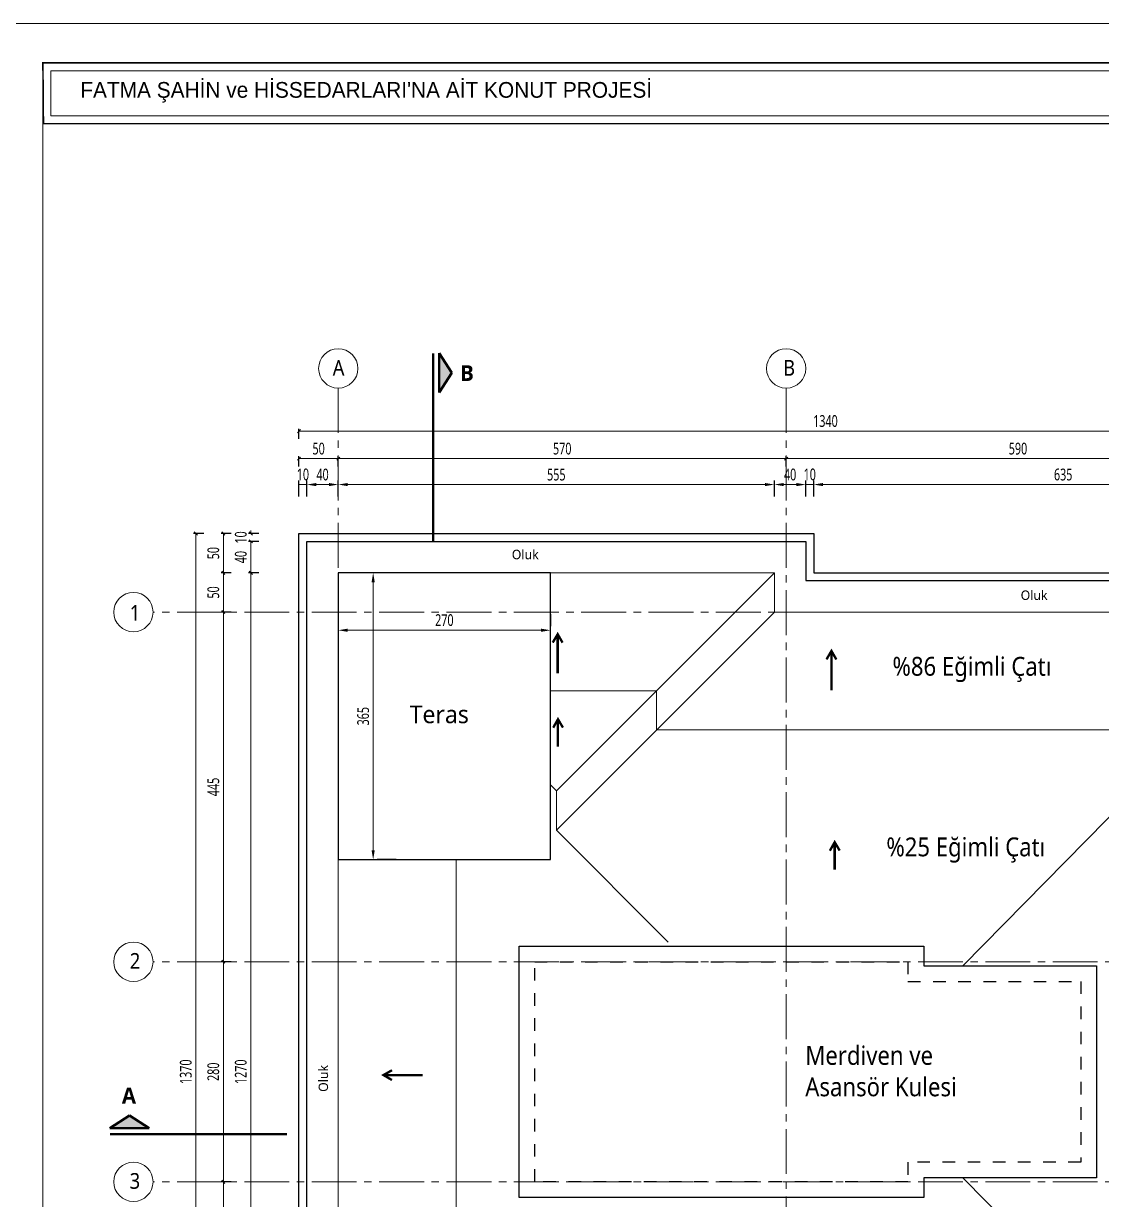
# Model space of a CAD drawing. Header units: metres. Extents: x 14968 to 56958, y -40276 to -31129.
# Drawn here: x 38914 to 40286, y -35972 to -34476 of the extents above; entities that cross this region are included whole.
import ezdxf

# ---------------------------------------------------------------- set-up
doc = ezdxf.new("R2010")
doc.units = ezdxf.units.M
doc.linetypes.add('CENTER2', pattern=[28.575, 19.05, -3.175, 3.175, -3.175])
doc.linetypes.add('JIS_02_1.2', pattern=[64.008, 32.004, -32.004])
doc.layers.get('Defpoints').update_dxf_attribs({"lineweight": 9})
for name, color, linetype, lineweight, true_color in [('A AKS', 7, 'CENTER2', 9, 0x848484), ('A AKS DAİRE', 7, 'Continuous', 9, 0x848484), ('A AKS YAZI', 7, 'CENTER2', 9, 0x848484)]:
    doc.layers.add(name, color=color, linetype=linetype, lineweight=lineweight, true_color=true_color)
for name, color, linetype, lineweight in [('A ANTET', 7, 'Continuous', 13), ('A DUVAR', 7, 'Continuous', 25), ('A KESİT ÇİZGİSİ', 1, 'CENTER2', 50), ('A YAZI', 7, 'Continuous', 13), ('A YAZI VAZ', 7, 'Continuous', 13), ('A ÇATI', 11, 'Continuous', 9), ('A ÖLÇÜ DIŞ', 31, 'Continuous', 13)]:
    doc.layers.add(name, color=color, linetype=linetype, lineweight=lineweight)
doc.styles.add('HİB ARIAL 95', font='arial.ttf', dxfattribs={"width": 0.95})
doc.styles.add('HİB NORMAL', font='segoeui.ttf')
doc.styles.add('HİB Segoe Semibold', font='')
doc.styles.add('HİB Segoe Semilight .7', font='segoeuisl.ttf', dxfattribs={"width": 0.7})
doc.styles.add('HİB Segoe Semilight .95', font='segoeuisl.ttf', dxfattribs={"width": 0.9})
doc.styles.get('HİB Segoe Semibold').set_extended_font_data('Segoe UI Semibold')
doc.dimstyles.new('HİB DIŞ', dxfattribs={"dimtxt": 15, "dimasz": 12, "dimexe": 5, "dimexo": 30, "dimgap": 5, "dimtad": 1, "dimdec": 0, "dimzin": 0, "dimdsep": 46, "dimtxsty": 'HİB Segoe Semilight .7', "dimcen": 0.09, "dimclrd": 256, "dimclre": 256, "dimclrt": 256, "dimadec": 0, "dimazin": 0, "dimtfac": 1, "dimtdec": 4, "dimtix": 1, "dimtmove": 0, "dimatfit": 3, "dimfxl": 15, "dimfxlon": 1, "dimtvp": 1, "dimtolj": 1, "dimtzin": 0, "dimlwd": -1, "dimlwe": -3, "dimarcsym": 0})
doc.dimstyles.new('HİB İÇ', dxfattribs={"dimtxt": 15, "dimasz": 18, "dimexe": 3, "dimexo": 10, "dimgap": 5, "dimtad": 1, "dimdec": 0, "dimzin": 0, "dimdsep": 46, "dimtxsty": 'HİB Segoe Semilight .7', "dimblk": 'NONE', "dimblk1": 'NONE', "dimblk2": 'NONE', "dimtsz": 2, "dimcen": 0.09, "dimclrd": 256, "dimclre": 256, "dimclrt": 256, "dimadec": 0, "dimazin": 0, "dimtfac": 1, "dimtdec": 4, "dimtix": 1, "dimtofl": 0, "dimtmove": 0, "dimatfit": 3, "dimfxl": 10, "dimfxlon": 1, "dimtvp": 1, "dimtolj": 1, "dimtzin": 0, "dimlwd": -1, "dimlwe": -3, "dimarcsym": 0})

# ---------------------------------------------------------------- blocks, each defined once
blk = doc.blocks.new('*D314')
at = {"layer": 'A ÖLÇÜ DIŞ', "lineweight": -3, "ltscale": 0.5, "transparency": 16777216}
for p, q in [((39909.8, -35077.6), (39909.8, -35057.6)), ((39919.8, -35077.6), (39919.8, -35057.6))]:
    blk.add_line(p, q, dxfattribs=at)
at = {"layer": 'A ÖLÇÜ DIŞ', "ltscale": 0.5, "transparency": 16777216}
blk.add_line((39909.8, -35062.6), (39919.8, -35062.6), dxfattribs=at)
at = {"layer": 'Defpoints', "color": 0, "transparency": 16777216}
for p in [(39919.8, -35062.6), (39909.8, -35176.7), (39919.8, -35174.9)]:
    blk.add_point(p, dxfattribs=at)
at = {"layer": 'A ÖLÇÜ DIŞ', "ltscale": 0.5, "transparency": 16777216, "insert": (39914.8, -35049.8), "char_height": 15, "attachment_point": 5, "style": 'HİB Segoe Semilight .7'}
blk.add_mtext('\\A1;10', dxfattribs=at)
blk = doc.blocks.new('*D313')
at = {"layer": 'A ÖLÇÜ DIŞ', "lineweight": -3, "ltscale": 0.5, "transparency": 16777216}
for p, q in [((39869.8, -35077.6), (39869.8, -35057.6)), ((39909.8, -35077.6), (39909.8, -35057.6))]:
    blk.add_line(p, q, dxfattribs=at)
at = {"layer": 'A ÖLÇÜ DIŞ', "ltscale": 0.5, "transparency": 16777216}
blk.add_line((39881.8, -35062.6), (39897.8, -35062.6), dxfattribs=at)
at = {"layer": 'A ÖLÇÜ DIŞ', "transparency": 16777216}
for points in [[(39881.8, -35060.6), (39881.8, -35064.6), (39869.8, -35062.6)], [(39897.8, -35064.6), (39897.8, -35060.6), (39909.8, -35062.6)]]:
    blk.add_solid(points, dxfattribs=at)
at = {"layer": 'Defpoints', "color": 0, "transparency": 16777216}
for p in [(39909.8, -35062.6), (39869.8, -35174.9), (39909.8, -35176.7)]:
    blk.add_point(p, dxfattribs=at)
at = {"layer": 'A ÖLÇÜ DIŞ', "ltscale": 0.5, "transparency": 16777216, "insert": (39889.8, -35049.9), "char_height": 15, "attachment_point": 5, "style": 'HİB Segoe Semilight .7'}
blk.add_mtext('\\A1;40', dxfattribs=at)
blk = doc.blocks.new('*D312')
at = {"layer": 'A ÖLÇÜ DIŞ', "lineweight": -3, "ltscale": 0.5, "transparency": 16777216}
for p, q in [((39314.8, -35077.6), (39314.8, -35057.6)), ((39869.8, -35077.6), (39869.8, -35057.6))]:
    blk.add_line(p, q, dxfattribs=at)
at = {"layer": 'A ÖLÇÜ DIŞ', "ltscale": 0.5, "transparency": 16777216}
blk.add_line((39326.8, -35062.6), (39857.8, -35062.6), dxfattribs=at)
at = {"layer": 'A ÖLÇÜ DIŞ', "transparency": 16777216}
for points in [[(39326.8, -35060.6), (39326.8, -35064.6), (39314.8, -35062.6)], [(39857.8, -35064.6), (39857.8, -35060.6), (39869.8, -35062.6)]]:
    blk.add_solid(points, dxfattribs=at)
at = {"layer": 'Defpoints', "color": 0, "transparency": 16777216}
for p in [(39869.8, -35062.6), (39314.8, -35174.9), (39869.8, -35174.9)]:
    blk.add_point(p, dxfattribs=at)
at = {"layer": 'A ÖLÇÜ DIŞ', "ltscale": 0.5, "transparency": 16777216, "insert": (39592.3, -35050), "char_height": 15, "attachment_point": 5, "style": 'HİB Segoe Semilight .7'}
blk.add_mtext('\\A1;555', dxfattribs=at)
blk = doc.blocks.new('*D321')
at = {"layer": 'A ÖLÇÜ DIŞ', "ltscale": 0.5}
for p, q in [((39886.8, -35027.6), (39882.8, -35031.6)), ((39884.8, -35029.6), (40474.8, -35029.6)), ((40472.8, -35031.6), (40476.8, -35027.6))]:
    blk.add_line(p, q, dxfattribs=at)
at = {"layer": 'A ÖLÇÜ DIŞ', "lineweight": -3, "ltscale": 0.5}
for p, q in [((39884.8, -35039.6), (39884.8, -35026.6)), ((40474.8, -35039.6), (40474.8, -35026.6))]:
    blk.add_line(p, q, dxfattribs=at)
at = {"layer": 'Defpoints', "color": 0}
for p in [(40474.8, -35029.6), (39884.8, -35109.2), (40474.8, -35174.9)]:
    blk.add_point(p, dxfattribs=at)
at = {"layer": 'A ÖLÇÜ DIŞ', "ltscale": 0.5, "insert": (40179.8, -35016.9), "char_height": 15, "attachment_point": 5, "style": 'HİB Segoe Semilight .7'}
blk.add_mtext('\\A1;590', dxfattribs=at)
blk = doc.blocks.new('_None')
blk = doc.blocks.new('*D315')
at = {"layer": 'A ÖLÇÜ DIŞ', "lineweight": -3, "ltscale": 0.5}
for p, q in [((39919.8, -35077.6), (39919.8, -35057.6)), ((40554.8, -35077.6), (40554.8, -35057.6))]:
    blk.add_line(p, q, dxfattribs=at)
at = {"layer": 'A ÖLÇÜ DIŞ', "ltscale": 0.5}
blk.add_line((39931.8, -35062.6), (40542.8, -35062.6), dxfattribs=at)
at = {"layer": 'A ÖLÇÜ DIŞ'}
for points in [[(39931.8, -35060.6), (39931.8, -35064.6), (39919.8, -35062.6)], [(40542.8, -35064.6), (40542.8, -35060.6), (40554.8, -35062.6)]]:
    blk.add_solid(points, dxfattribs=at)
at = {"layer": 'Defpoints', "color": 0}
for p in [(40554.8, -35062.6), (39919.8, -35174.9), (40554.8, -35224.9)]:
    blk.add_point(p, dxfattribs=at)
at = {"layer": 'A ÖLÇÜ DIŞ', "ltscale": 0.5, "insert": (40237.3, -35049.9), "char_height": 15, "attachment_point": 5, "style": 'HİB Segoe Semilight .7'}
blk.add_mtext('\\A1;635', dxfattribs=at)
blk = doc.blocks.new('*D308')
at = {"layer": 'A ÖLÇÜ DIŞ', "ltscale": 0.5}
for p, q in [((40703.1, -35126.9), (40699.1, -35122.9)), ((40701.1, -35174.9), (40701.1, -35124.9)), ((40699.1, -35172.9), (40703.1, -35176.9))]:
    blk.add_line(p, q, dxfattribs=at)
at = {"layer": 'A ÖLÇÜ DIŞ', "lineweight": -3, "ltscale": 0.5}
for p, q in [((40691.1, -35124.9), (40704.1, -35124.9)), ((40691.1, -35174.9), (40704.1, -35174.9))]:
    blk.add_line(p, q, dxfattribs=at)
at = {"layer": 'Defpoints', "color": 0}
for p in [(39919.8, -35124.9), (40701.1, -35124.9), (39919.8, -35174.9)]:
    blk.add_point(p, dxfattribs=at)
at = {"layer": 'A ÖLÇÜ DIŞ', "ltscale": 0.5, "insert": (40688.3, -35149.9), "char_height": 15, "attachment_point": 5, "rotation": 90, "style": 'HİB Segoe Semilight .7'}
blk.add_mtext('\\A1;50', dxfattribs=at)
blk = doc.blocks.new('*D301')
at = {"layer": 'A ÖLÇÜ DIŞ', "ltscale": 0.5}
for p, q in [((40664.1, -35122.9), (40668.1, -35126.9)), ((40666.1, -35124.9), (40666.1, -35120.9)), ((40668.1, -35136.9), (40664.1, -35132.9)), ((40666.1, -35134.9), (40666.1, -35138.9))]:
    blk.add_line(p, q, dxfattribs=at)
at = {"layer": 'A ÖLÇÜ DIŞ', "lineweight": -3, "ltscale": 0.5}
for p, q in [((40656.1, -35124.9), (40669.1, -35124.9)), ((40656.1, -35134.9), (40669.1, -35134.9))]:
    blk.add_line(p, q, dxfattribs=at)
at = {"layer": 'Defpoints', "color": 0}
for p in [(39909.8, -35134.9), (39919.8, -35124.9), (40666.1, -35124.9)]:
    blk.add_point(p, dxfattribs=at)
at = {"layer": 'A ÖLÇÜ DIŞ', "ltscale": 0.5, "insert": (40653.3, -35129.9), "char_height": 15, "attachment_point": 5, "rotation": 90, "style": 'HİB Segoe Semilight .7'}
blk.add_mtext('\\A1;10', dxfattribs=at)
blk = doc.blocks.new('*D300')
at = {"layer": 'A ÖLÇÜ DIŞ', "lineweight": -3, "ltscale": 0.5}
for p, q in [((40656.1, -35134.9), (40669.1, -35134.9)), ((40656.1, -35174.9), (40669.1, -35174.9))]:
    blk.add_line(p, q, dxfattribs=at)
at = {"layer": 'A ÖLÇÜ DIŞ', "ltscale": 0.5}
for p, q in [((40668.1, -35136.9), (40664.1, -35132.9)), ((40666.1, -35174.9), (40666.1, -35134.9)), ((40664.1, -35172.9), (40668.1, -35176.9))]:
    blk.add_line(p, q, dxfattribs=at)
at = {"layer": 'Defpoints', "color": 0}
for p in [(39909.8, -35134.9), (40666.1, -35134.9), (40604.8, -35174.9)]:
    blk.add_point(p, dxfattribs=at)
at = {"layer": 'A ÖLÇÜ DIŞ', "ltscale": 0.5, "insert": (40653.3, -35154.9), "char_height": 15, "attachment_point": 5, "rotation": 90, "style": 'HİB Segoe Semilight .7'}
blk.add_mtext('\\A1;40', dxfattribs=at)
blk = doc.blocks.new('*D334')
at = {"layer": 'A ÖLÇÜ DIŞ', "lineweight": -3, "ltscale": 0.5, "transparency": 16777216}
for p, q in [((39178.6, -35174.9), (39165.6, -35174.9)), ((39178.6, -35224.9), (39165.6, -35224.9))]:
    blk.add_line(p, q, dxfattribs=at)
at = {"layer": 'A ÖLÇÜ DIŞ', "ltscale": 0.5, "transparency": 16777216}
for p, q in [((39170.6, -35176.9), (39166.6, -35172.9)), ((39168.6, -35224.9), (39168.6, -35174.9)), ((39166.6, -35222.9), (39170.6, -35226.9))]:
    blk.add_line(p, q, dxfattribs=at)
at = {"layer": 'Defpoints', "color": 0, "transparency": 16777216}
for p in [(39168.6, -35174.9), (39264.8, -35174.9), (39264.8, -35224.9)]:
    blk.add_point(p, dxfattribs=at)
at = {"layer": 'A ÖLÇÜ DIŞ', "ltscale": 0.5, "transparency": 16777216, "insert": (39155.8, -35199.9), "char_height": 15, "attachment_point": 5, "rotation": 90, "style": 'HİB Segoe Semilight .7'}
blk.add_mtext('\\A1;50', dxfattribs=at)
blk = doc.blocks.new('*D310')
at = {"layer": 'A ÖLÇÜ DIŞ', "lineweight": -3, "ltscale": 0.5, "transparency": 16777216}
for p, q in [((39264.8, -35077.6), (39264.8, -35057.6)), ((39274.8, -35077.6), (39274.8, -35057.6))]:
    blk.add_line(p, q, dxfattribs=at)
at = {"layer": 'A ÖLÇÜ DIŞ', "ltscale": 0.5, "transparency": 16777216}
blk.add_line((39264.8, -35062.6), (39274.8, -35062.6), dxfattribs=at)
at = {"layer": 'Defpoints', "color": 0, "transparency": 16777216}
for p in [(39274.8, -35062.6), (39264.8, -35124.9), (39274.8, -35134.9)]:
    blk.add_point(p, dxfattribs=at)
at = {"layer": 'A ÖLÇÜ DIŞ', "ltscale": 0.5, "transparency": 16777216, "insert": (39269.8, -35049.8), "char_height": 15, "attachment_point": 5, "style": 'HİB Segoe Semilight .7'}
blk.add_mtext('\\A1;10', dxfattribs=at)
blk = doc.blocks.new('*D332')
at = {"layer": 'A ÖLÇÜ DIŞ', "lineweight": -3, "ltscale": 0.5}
for p, q in [((39178.6, -35669.9), (39165.6, -35669.9)), ((39178.6, -35949.9), (39165.6, -35949.9))]:
    blk.add_line(p, q, dxfattribs=at)
at = {"layer": 'A ÖLÇÜ DIŞ', "ltscale": 0.5}
for p, q in [((39170.6, -35671.9), (39166.6, -35667.9)), ((39168.6, -35949.9), (39168.6, -35669.9)), ((39166.6, -35947.9), (39170.6, -35951.9))]:
    blk.add_line(p, q, dxfattribs=at)
at = {"layer": 'Defpoints', "color": 0}
for p in [(39168.6, -35669.9), (39264.8, -35669.9), (39264.8, -35949.9)]:
    blk.add_point(p, dxfattribs=at)
at = {"layer": 'A ÖLÇÜ DIŞ', "ltscale": 0.5, "insert": (39155.8, -35809.9), "char_height": 15, "attachment_point": 5, "rotation": 90, "style": 'HİB Segoe Semilight .7'}
blk.add_mtext('\\A1;280', dxfattribs=at)
blk = doc.blocks.new('*D333')
at = {"layer": 'A ÖLÇÜ DIŞ', "lineweight": -3, "ltscale": 0.5}
for p, q in [((39178.6, -35224.9), (39165.6, -35224.9)), ((39178.6, -35669.9), (39165.6, -35669.9))]:
    blk.add_line(p, q, dxfattribs=at)
at = {"layer": 'A ÖLÇÜ DIŞ', "ltscale": 0.5}
for p, q in [((39170.6, -35226.9), (39166.6, -35222.9)), ((39168.6, -35669.9), (39168.6, -35224.9)), ((39166.6, -35667.9), (39170.6, -35671.9))]:
    blk.add_line(p, q, dxfattribs=at)
at = {"layer": 'Defpoints', "color": 0}
for p in [(39168.6, -35224.9), (39264.8, -35224.9), (39264.8, -35669.9)]:
    blk.add_point(p, dxfattribs=at)
at = {"layer": 'A ÖLÇÜ DIŞ', "ltscale": 0.5, "insert": (39155.9, -35447.4), "char_height": 15, "attachment_point": 5, "rotation": 90, "style": 'HİB Segoe Semilight .7'}
blk.add_mtext('\\A1;445', dxfattribs=at)
blk = doc.blocks.new('*D331')
at = {"layer": 'A ÖLÇÜ DIŞ', "lineweight": -3, "ltscale": 0.5}
for p, q in [((39178.6, -35949.9), (39165.6, -35949.9)), ((39178.6, -36394.9), (39165.6, -36394.9))]:
    blk.add_line(p, q, dxfattribs=at)
at = {"layer": 'A ÖLÇÜ DIŞ', "ltscale": 0.5}
for p, q in [((39170.6, -35951.9), (39166.6, -35947.9)), ((39168.6, -36394.9), (39168.6, -35949.9)), ((39166.6, -36392.9), (39170.6, -36396.9))]:
    blk.add_line(p, q, dxfattribs=at)
at = {"layer": 'Defpoints', "color": 0}
for p in [(39168.6, -35949.9), (39264.8, -35949.9), (39264.8, -36394.9)]:
    blk.add_point(p, dxfattribs=at)
at = {"layer": 'A ÖLÇÜ DIŞ', "ltscale": 0.5, "insert": (39155.9, -36172.4), "char_height": 15, "attachment_point": 5, "rotation": 90, "style": 'HİB Segoe Semilight .7'}
blk.add_mtext('\\A1;445', dxfattribs=at)
blk = doc.blocks.new('*D336')
at = {"layer": 'A ÖLÇÜ DIŞ', "ltscale": 0.5, "transparency": 16777216}
for p, q in [((39135.6, -35126.9), (39131.6, -35122.9)), ((39133.6, -35124.9), (39133.6, -36494.9)), ((39131.6, -36492.9), (39135.6, -36496.9))]:
    blk.add_line(p, q, dxfattribs=at)
at = {"layer": 'A ÖLÇÜ DIŞ', "lineweight": -3, "ltscale": 0.5, "transparency": 16777216}
for p, q in [((39143.6, -35124.9), (39130.6, -35124.9)), ((39143.6, -36494.9), (39130.6, -36494.9))]:
    blk.add_line(p, q, dxfattribs=at)
at = {"layer": 'Defpoints', "color": 0, "transparency": 16777216}
for p in [(39954.8, -35124.9), (39133.6, -36494.9), (39919.8, -36494.9)]:
    blk.add_point(p, dxfattribs=at)
at = {"layer": 'A ÖLÇÜ DIŞ', "ltscale": 0.5, "transparency": 16777216, "insert": (39120.8, -35809.9), "char_height": 15, "attachment_point": 5, "rotation": 90, "style": 'HİB Segoe Semilight .7'}
blk.add_mtext('\\A1;1370', dxfattribs=at)
blk = doc.blocks.new('*D335')
at = {"layer": 'A ÖLÇÜ DIŞ', "ltscale": 0.5, "transparency": 16777216}
for p, q in [((39170.6, -35126.9), (39166.6, -35122.9)), ((39168.6, -35174.9), (39168.6, -35124.9)), ((39166.6, -35172.9), (39170.6, -35176.9))]:
    blk.add_line(p, q, dxfattribs=at)
at = {"layer": 'A ÖLÇÜ DIŞ', "lineweight": -3, "ltscale": 0.5, "transparency": 16777216}
for p, q in [((39178.6, -35124.9), (39165.6, -35124.9)), ((39178.6, -35174.9), (39165.6, -35174.9))]:
    blk.add_line(p, q, dxfattribs=at)
at = {"layer": 'Defpoints', "color": 0, "transparency": 16777216}
for p in [(39168.6, -35124.9), (39954.8, -35124.9), (39954.8, -35174.9)]:
    blk.add_point(p, dxfattribs=at)
at = {"layer": 'A ÖLÇÜ DIŞ', "ltscale": 0.5, "transparency": 16777216, "insert": (39155.8, -35149.9), "char_height": 15, "attachment_point": 5, "rotation": 90, "style": 'HİB Segoe Semilight .7'}
blk.add_mtext('\\A1;50', dxfattribs=at)
blk = doc.blocks.new('*D328')
at = {"layer": 'A ÖLÇÜ DIŞ', "ltscale": 0.5, "transparency": 16777216}
for p, q in [((39201.6, -35122.9), (39205.6, -35126.9)), ((39203.6, -35124.9), (39203.6, -35120.9)), ((39205.6, -35136.9), (39201.6, -35132.9)), ((39203.6, -35134.9), (39203.6, -35138.9))]:
    blk.add_line(p, q, dxfattribs=at)
at = {"layer": 'A ÖLÇÜ DIŞ', "lineweight": -3, "ltscale": 0.5, "transparency": 16777216}
for p, q in [((39213.6, -35124.9), (39200.6, -35124.9)), ((39213.6, -35134.9), (39200.6, -35134.9))]:
    blk.add_line(p, q, dxfattribs=at)
at = {"layer": 'Defpoints', "color": 0, "transparency": 16777216}
for p in [(39203.6, -35124.9), (39954.8, -35124.9), (39964.8, -35134.9)]:
    blk.add_point(p, dxfattribs=at)
at = {"layer": 'A ÖLÇÜ DIŞ', "ltscale": 0.5, "transparency": 16777216, "insert": (39190.8, -35129.9), "char_height": 15, "attachment_point": 5, "rotation": 90, "style": 'HİB Segoe Semilight .7'}
blk.add_mtext('\\A1;10', dxfattribs=at)
blk = doc.blocks.new('*D327')
at = {"layer": 'A ÖLÇÜ DIŞ', "lineweight": -3, "ltscale": 0.5, "transparency": 16777216}
for p, q in [((39213.6, -35134.9), (39200.6, -35134.9)), ((39213.6, -35174.9), (39200.6, -35174.9))]:
    blk.add_line(p, q, dxfattribs=at)
at = {"layer": 'A ÖLÇÜ DIŞ', "ltscale": 0.5, "transparency": 16777216}
for p, q in [((39205.6, -35136.9), (39201.6, -35132.9)), ((39203.6, -35174.9), (39203.6, -35134.9)), ((39201.6, -35172.9), (39205.6, -35176.9))]:
    blk.add_line(p, q, dxfattribs=at)
at = {"layer": 'Defpoints', "color": 0, "transparency": 16777216}
for p in [(39203.6, -35134.9), (39964.8, -35134.9), (39264.8, -35174.9)]:
    blk.add_point(p, dxfattribs=at)
at = {"layer": 'A ÖLÇÜ DIŞ', "ltscale": 0.5, "transparency": 16777216, "insert": (39190.8, -35154.9), "char_height": 15, "attachment_point": 5, "rotation": 90, "style": 'HİB Segoe Semilight .7'}
blk.add_mtext('\\A1;40', dxfattribs=at)
blk = doc.blocks.new('*D326')
at = {"layer": 'A ÖLÇÜ DIŞ', "lineweight": -3, "ltscale": 0.5, "transparency": 16777216}
for p, q in [((39213.6, -35174.9), (39200.6, -35174.9)), ((39213.6, -36444.9), (39200.6, -36444.9))]:
    blk.add_line(p, q, dxfattribs=at)
at = {"layer": 'A ÖLÇÜ DIŞ', "ltscale": 0.5, "transparency": 16777216}
for p, q in [((39205.6, -35176.9), (39201.6, -35172.9)), ((39203.6, -36444.9), (39203.6, -35174.9)), ((39201.6, -36442.9), (39205.6, -36446.9))]:
    blk.add_line(p, q, dxfattribs=at)
at = {"layer": 'Defpoints', "color": 0, "transparency": 16777216}
for p in [(39203.6, -35174.9), (39314.8, -35174.9), (39314.8, -36444.9)]:
    blk.add_point(p, dxfattribs=at)
at = {"layer": 'A ÖLÇÜ DIŞ', "ltscale": 0.5, "transparency": 16777216, "insert": (39190.8, -35809.9), "char_height": 15, "attachment_point": 5, "rotation": 90, "style": 'HİB Segoe Semilight .7'}
blk.add_mtext('\\A1;1270', dxfattribs=at)
blk = doc.blocks.new('*D323')
at = {"layer": 'A ÖLÇÜ DIŞ', "ltscale": 0.5}
for p, q in [((39266.8, -34992.6), (39262.8, -34996.6)), ((39264.8, -34994.6), (40604.8, -34994.6)), ((40602.8, -34996.6), (40606.8, -34992.6))]:
    blk.add_line(p, q, dxfattribs=at)
at = {"layer": 'A ÖLÇÜ DIŞ', "lineweight": -3, "ltscale": 0.5}
for p, q in [((39264.8, -35004.6), (39264.8, -34991.6)), ((40604.8, -35004.6), (40604.8, -34991.6))]:
    blk.add_line(p, q, dxfattribs=at)
at = {"layer": 'Defpoints', "color": 0}
for p in [(40604.8, -34994.6), (39264.8, -35124.9), (40604.8, -35174.9)]:
    blk.add_point(p, dxfattribs=at)
at = {"layer": 'A ÖLÇÜ DIŞ', "ltscale": 0.5, "insert": (39934.8, -34981.8), "char_height": 15, "attachment_point": 5, "style": 'HİB Segoe Semilight .7'}
blk.add_mtext('\\A1;1340', dxfattribs=at)
blk = doc.blocks.new('*D319')
at = {"layer": 'A ÖLÇÜ DIŞ', "ltscale": 0.5}
for p, q in [((39316.8, -35027.6), (39312.8, -35031.6)), ((39314.8, -35029.6), (39884.8, -35029.6)), ((39882.8, -35031.6), (39886.8, -35027.6))]:
    blk.add_line(p, q, dxfattribs=at)
at = {"layer": 'A ÖLÇÜ DIŞ', "lineweight": -3, "ltscale": 0.5}
for p, q in [((39314.8, -35039.6), (39314.8, -35026.6)), ((39884.8, -35039.6), (39884.8, -35026.6))]:
    blk.add_line(p, q, dxfattribs=at)
at = {"layer": 'Defpoints', "color": 0}
for p in [(39884.8, -35029.6), (39314.8, -35124.9), (39884.8, -35124.9)]:
    blk.add_point(p, dxfattribs=at)
at = {"layer": 'A ÖLÇÜ DIŞ', "ltscale": 0.5, "insert": (39599.8, -35016.9), "char_height": 15, "attachment_point": 5, "style": 'HİB Segoe Semilight .7'}
blk.add_mtext('\\A1;570', dxfattribs=at)
blk = doc.blocks.new('*D318')
at = {"layer": 'A ÖLÇÜ DIŞ', "ltscale": 0.5, "transparency": 16777216}
for p, q in [((39266.8, -35027.6), (39262.8, -35031.6)), ((39264.8, -35029.6), (39314.8, -35029.6)), ((39312.8, -35031.6), (39316.8, -35027.6))]:
    blk.add_line(p, q, dxfattribs=at)
at = {"layer": 'A ÖLÇÜ DIŞ', "lineweight": -3, "ltscale": 0.5, "transparency": 16777216}
for p, q in [((39264.8, -35039.6), (39264.8, -35026.6)), ((39314.8, -35039.6), (39314.8, -35026.6))]:
    blk.add_line(p, q, dxfattribs=at)
at = {"layer": 'Defpoints', "color": 0, "transparency": 16777216}
for p in [(39314.8, -35029.6), (39264.8, -35124.9), (39314.8, -35124.9)]:
    blk.add_point(p, dxfattribs=at)
at = {"layer": 'A ÖLÇÜ DIŞ', "ltscale": 0.5, "transparency": 16777216, "insert": (39289.8, -35016.9), "char_height": 15, "attachment_point": 5, "style": 'HİB Segoe Semilight .7'}
blk.add_mtext('\\A1;50', dxfattribs=at)
blk = doc.blocks.new('*D311')
at = {"layer": 'A ÖLÇÜ DIŞ', "lineweight": -3, "ltscale": 0.5, "transparency": 16777216}
for p, q in [((39274.8, -35077.6), (39274.8, -35057.6)), ((39314.8, -35077.6), (39314.8, -35057.6))]:
    blk.add_line(p, q, dxfattribs=at)
at = {"layer": 'A ÖLÇÜ DIŞ', "ltscale": 0.5, "transparency": 16777216}
blk.add_line((39286.8, -35062.6), (39302.8, -35062.6), dxfattribs=at)
at = {"layer": 'A ÖLÇÜ DIŞ', "transparency": 16777216}
for points in [[(39286.8, -35060.6), (39286.8, -35064.6), (39274.8, -35062.6)], [(39302.8, -35064.6), (39302.8, -35060.6), (39314.8, -35062.6)]]:
    blk.add_solid(points, dxfattribs=at)
at = {"layer": 'Defpoints', "color": 0, "transparency": 16777216}
for p in [(39314.8, -35062.6), (39274.8, -35134.9), (39314.8, -35174.9)]:
    blk.add_point(p, dxfattribs=at)
at = {"layer": 'A ÖLÇÜ DIŞ', "ltscale": 0.5, "transparency": 16777216, "insert": (39294.8, -35049.9), "char_height": 15, "attachment_point": 5, "style": 'HİB Segoe Semilight .7'}
blk.add_mtext('\\A1;40', dxfattribs=at)
blk = doc.blocks.new('*D309')
at = {"layer": 'A ÖLÇÜ DIŞ', "ltscale": 0.5}
for p, q in [((40738.1, -35126.9), (40734.1, -35122.9)), ((40736.1, -35124.9), (40736.1, -36494.9)), ((40734.1, -36492.9), (40738.1, -36496.9))]:
    blk.add_line(p, q, dxfattribs=at)
at = {"layer": 'A ÖLÇÜ DIŞ', "lineweight": -3, "ltscale": 0.5}
for p, q in [((40726.1, -35124.9), (40739.1, -35124.9)), ((40726.1, -36494.9), (40739.1, -36494.9))]:
    blk.add_line(p, q, dxfattribs=at)
at = {"layer": 'Defpoints', "color": 0}
for p in [(39919.8, -35124.9), (39919.8, -36494.9), (40736.1, -36494.9)]:
    blk.add_point(p, dxfattribs=at)
at = {"layer": 'A ÖLÇÜ DIŞ', "ltscale": 0.5, "insert": (40723.3, -35809.9), "char_height": 15, "attachment_point": 5, "rotation": 90, "style": 'HİB Segoe Semilight .7'}
blk.add_mtext('\\A1;1370', dxfattribs=at)
blk = doc.blocks.new('KESİTLER')
at = {"layer": 'A KESİT ÇİZGİSİ', "ltscale": 100, "transparency": 33554687}
h = blk.add_hatch(color=256, dxfattribs=at)
h.dxf.hatch_style = 1
h.paths.add_polyline_path([(446.6, 968.7), (430.4, 943.7), (430.4, 993.7)])
h = blk.add_hatch(color=256, dxfattribs=at)
h.dxf.hatch_style = 1
h.paths.add_polyline_path([(36.6, 23.8), (61.6, 7.6), (11.6, 7.6)])
at = {"layer": 'A KESİT ÇİZGİSİ', "ltscale": 3}
for points in [[(422.8, 753.9, 3, 3, 0), (422.8, 993.7, 3, 3, 0)], [(236.8, 0, 3, 3, 0), (11.6, 0, 3, 3, 0)]]:
    blk.add_lwpolyline(points, format="xyseb", dxfattribs=at)
at = {"layer": 'A KESİT ÇİZGİSİ', "ltscale": 100, "transparency": 33554687}
for points in [[(446.6, 968.7), (430.4, 943.7), (430.4, 993.7)], [(36.6, 23.8), (61.6, 7.6), (11.6, 7.6)]]:
    blk.add_lwpolyline(points, close=True, dxfattribs=at)
at = {"layer": 'A KESİT ÇİZGİSİ', "ltscale": 100, "transparency": 33554687, "char_height": 20, "width": 27.796, "attachment_point": 3, "style": 'HİB Segoe Semibold'}
for s, insert in [('B', (474.6, 978.5)), ('A', (44.7, 58.9))]:
    blk.add_mtext(s, dxfattribs=dict(at, insert=insert))
blk = doc.blocks.new('*D1879')
at = {"layer": 'A ÖLÇÜ DIŞ', "lineweight": -3, "ltscale": 0.5}
for p, q in [((39388.5, -35174.9), (39364.2, -35174.9)), ((39388.5, -35539.9), (39364.2, -35539.9))]:
    blk.add_line(p, q, dxfattribs=at)
at = {"layer": 'A ÖLÇÜ DIŞ', "ltscale": 0.5}
blk.add_line((39359.2, -35527.9), (39359.2, -35186.9), dxfattribs=at)
at = {"layer": 'A ÖLÇÜ DIŞ'}
for points in [[(39361.2, -35186.9), (39357.2, -35186.9), (39359.2, -35174.9)], [(39357.2, -35527.9), (39361.2, -35527.9), (39359.2, -35539.9)]]:
    blk.add_solid(points, dxfattribs=at)
at = {"layer": 'Defpoints', "color": 0}
for p in [(39358.5, -35174.9), (39359.2, -35174.9), (39358.5, -35539.9)]:
    blk.add_point(p, dxfattribs=at)
at = {"layer": 'A ÖLÇÜ DIŞ', "ltscale": 0.5, "insert": (39346.5, -35357.4), "char_height": 15, "attachment_point": 5, "rotation": 90, "style": 'HİB Segoe Semilight .7'}
blk.add_mtext('\\A1;365', dxfattribs=at)
blk = doc.blocks.new('*D1880')
at = {"layer": 'A ÖLÇÜ DIŞ', "lineweight": -3, "ltscale": 0.5}
for p, q in [((39314.8, -35227.6), (39314.8, -35243)), ((39584.8, -35227.6), (39584.8, -35243))]:
    blk.add_line(p, q, dxfattribs=at)
at = {"layer": 'A ÖLÇÜ DIŞ', "ltscale": 0.5}
blk.add_line((39326.8, -35248), (39572.8, -35248), dxfattribs=at)
at = {"layer": 'A ÖLÇÜ DIŞ'}
for points in [[(39326.8, -35246), (39326.8, -35250), (39314.8, -35248)], [(39572.8, -35250), (39572.8, -35246), (39584.8, -35248)]]:
    blk.add_solid(points, dxfattribs=at)
at = {"layer": 'Defpoints', "color": 0}
for p in [(39314.8, -35257.6), (39584.8, -35248), (39584.8, -35257.6)]:
    blk.add_point(p, dxfattribs=at)
at = {"layer": 'A ÖLÇÜ DIŞ', "ltscale": 0.5, "insert": (39449.8, -35235.2), "char_height": 15, "attachment_point": 5, "style": 'HİB Segoe Semilight .7'}
blk.add_mtext('\\A1;270', dxfattribs=at)
blk = doc.blocks.new('AKS YENİ')
at = {"layer": 'A AKS', "ltscale": 3}
for p, q in [((0, 285.1), (0, -1455.1)), ((570, 285.1), (570, -1455.1)), ((1480.7, 0), (-235.7, 0)), ((1480.7, -445), (-235.7, -445)), ((1480.7, -725), (-235.7, -725))]:
    blk.add_line(p, q, dxfattribs=at)
at = {"layer": 'A AKS DAİRE', "ltscale": 3}
blk.add_line((0, 285.1), (0, 250.1), dxfattribs=at)
for centre in [(0, 310.1), (570, 310.1), (-260.7, 0), (-260.7, -445), (-260.7, -725)]:
    blk.add_circle(centre, 25, dxfattribs=at)
at = {"layer": 'A AKS YAZI', "ltscale": 100, "char_height": 20, "style": 'HİB Segoe Semilight .95'}
for s, insert, width, attachment_point in [('A', (-7.1, 320.9), 27.796, 1), ('B', (566.1, 320.9), 27.796, 1), ('1', (-265.5, -11.1), 18.072, 7), ('2', (-265.3, -453.9), 18.072, 7), ('3', (-265.5, -713.9), 18.072, 1)]:
    blk.add_mtext(s, dxfattribs=dict(at, insert=insert, width=width, attachment_point=attachment_point))

msp = doc.modelspace()

# ---------------------------------------------------------------- linework, layer by layer
at = {"layer": 'A ANTET'}
msp.add_lwpolyline([(28638.9, -34475.9), (56958.3, -34475.9), (56958.3, -37375.9), (28638.9, -37375.9)], close=True, dxfattribs=at)
at = {"layer": 'A ANTET', "linetype": 'ByBlock', "ltscale": 100}
msp.add_lwpolyline([(38939.6, -34603.3, 2.02, 2.02, 0), (40939.6, -34603.3, 2.02, 2.02, 0), (40938.9, -34525.9, 2.02, 2.02, 0), (38938.9, -34525.9, 2.02, 2.02, 0)], format="xyseb", close=True, dxfattribs=at)
msp.add_lwpolyline([(38949.1, -34536), (40929.1, -34536), (40929.1, -34593.2), (38949.1, -34593.2)], close=True, dxfattribs=at)
at = {"layer": 'A DUVAR', "ltscale": 0.5}
for points in [[(40604.8, -35174.9), (40604.8, -36444.9), (39919.8, -36444.9), (39919.8, -36494.9), (39264.8, -36494.9), (39264.8, -35124.9), (39919.8, -35124.9), (39919.8, -35174.9)], [(40594.8, -35184.9), (40594.8, -36434.9), (39909.8, -36434.9), (39909.8, -36484.9), (39274.8, -36484.9), (39274.8, -35134.9), (39909.8, -35134.9), (39909.8, -35184.9)], [(39584.8, -35174.9), (39314.8, -35174.9), (39314.8, -35539.9), (39584.8, -35539.9)], [(40059.8, -35649.9), (40059.8, -35674.9), (40279.8, -35674.9), (40279.8, -35944.9), (40059.8, -35944.9), (40059.8, -35969.9), (39544.8, -35969.9), (39544.8, -35649.9)]]:
    msp.add_lwpolyline(points, close=True, dxfattribs=at)
at = {"layer": 'A DUVAR', "linetype": 'JIS_02_1.2', "ltscale": 0.5}
msp.add_lwpolyline([(40039.8, -35669.9), (40039.8, -35694.9), (40259.8, -35694.9), (40259.8, -35924.9), (40039.8, -35924.9), (40039.8, -35949.9), (39564.8, -35949.9), (39564.8, -35669.9)], close=True, dxfattribs=at)
at = {"layer": 'A YAZI VAZ', "ltscale": 0.5}
msp.add_lwpolyline([(38938.9, -34525.9), (40938.9, -34525.9), (40938.9, -37325.9), (38938.9, -37325.9)], close=True, dxfattribs=at)
at = {"layer": 'A ÇATI', "ltscale": 0.5}
for p, q in [((39592.3, -35452.4), (39869.8, -35174.9)), ((39869.8, -35224.9), (39592.3, -35502.4)), ((40109.8, -35674.9), (40404.8, -35374.9)), ((39584.8, -35444.9), (39592.3, -35452.4)), ((39592.3, -35452.4), (39592.3, -35502.4)), ((39734.8, -35644.9), (39592.3, -35502.4)), ((40109.8, -35944.9), (40404.8, -36244.9))]:
    msp.add_line(p, q, dxfattribs=at)
msp.add_lwpolyline([(40554.8, -35224.9), (40554.8, -36394.9), (39869.8, -36394.9), (39869.8, -36444.9), (39314.8, -36444.9), (39314.8, -35174.9), (39869.8, -35174.9), (39869.8, -35224.9)], close=True, dxfattribs=at)
at = {"layer": 'A ÇATI', "ltscale": 0.5, "const_width": 3}
for points in [[(39600.2, -35263.8), (39594, -35253), (39587.7, -35263.7)], [(39594, -35303), (39594, -35253)], [(39948.6, -35285.2), (39942.4, -35274.3), (39936.1, -35285.1)], [(39942.4, -35324.3), (39942.4, -35274.3)], [(39588.3, -35372), (39594.4, -35361.2), (39600.7, -35371.9)], [(39940.4, -35528.6), (39946.5, -35517.7), (39952.9, -35528.4)], [(39383.2, -35807.9), (39372.3, -35814.1), (39383.1, -35820.4)], [(39422.3, -35814.1), (39372.3, -35814.1)]]:
    msp.add_lwpolyline(points, dxfattribs=at)
at = {"layer": 'A ÇATI', "ltscale": 0.5}
for points in [[(39584.8, -35324.9), (39719.8, -35324.9), (39719.8, -35374.9), (40404.8, -35374.9), (40404.8, -36244.9), (39719.8, -36244.9), (39719.8, -36294.9), (39584.8, -36294.9)], [(39464.8, -36079.9), (39464.8, -35539.9)]]:
    msp.add_lwpolyline(points, dxfattribs=at)
for points in [[(39594.4, -35361.2, 3, 3, 0), (39594.4, -35396.2, 3, 3, 0)], [(39946.5, -35517.7, 3, 3, 0), (39946.5, -35552.7, 3, 3, 0)]]:
    msp.add_lwpolyline(points, format="xyseb", dxfattribs=at)

# ---------------------------------------------------------------- block references
at = {"layer": 'A AKS YAZI', "ltscale": 0.5}
msp.add_blockref('AKS YENİ', (39314.8, -35224.9), dxfattribs=at)
at = {"layer": 'A DUVAR', "ltscale": 0.5}
msp.add_blockref('KESİTLER', (39012.7, -35889.2), dxfattribs=at)

# ---------------------------------------------------------------- texts
at = {"layer": 'A ANTET', "linetype": 'ByBlock', "ltscale": 100, "insert": (39722.9, -34563.4), "char_height": 20, "width": 1472.855, "attachment_point": 5, "style": 'HİB ARIAL 95'}
msp.add_mtext("\\pxql;FATMA ŞAHİN ve HİSSEDARLARI'NA AİT KONUT PROJESİ", dxfattribs=at)
at = {"layer": 'A YAZI', "ltscale": 100, "char_height": 24, "width": 220.801, "style": 'HİB Segoe Semilight .95'}
for s, insert, attachment_point in [('%86 Eğimli Çatı', (40020.1, -35314), 7), ('%25 Eğimli Çatı', (40012.3, -35543.8), 7), ('Merdiven ve Asansör Kulesi', (39909.1, -35777.1), 1)]:
    msp.add_mtext(s, dxfattribs=dict(at, insert=insert, attachment_point=attachment_point))
at = {"layer": 'A YAZI VAZ', "ltscale": 0.5, "style": 'HİB NORMAL'}
for s, insert, char_height, attachment_point in [('Oluk', (39535.6, -35145.6), 12, 1), ('Oluk', (40183.2, -35197.4), 12, 1), ('Teras', (39405.6, -35366.6), 22.5, 7)]:
    msp.add_mtext(s, dxfattribs=dict(at, insert=insert, char_height=char_height, attachment_point=attachment_point))
at = {"layer": 'A YAZI VAZ', "ltscale": 0.5, "insert": (39289.8, -35835.5), "char_height": 12, "attachment_point": 1, "rotation": 90, "style": 'HİB NORMAL'}
msp.add_mtext('Oluk', dxfattribs=at)

# ---------------------------------------------------------------- dimensions: what is measured, and where the dimension line sits
at = {"layer": 'A ÖLÇÜ DIŞ', "ltscale": 0.5}
for base, p1, p2, dimstyle, picture, middle in [((40604.8, -34994.6), (39264.8, -35124.9), (40604.8, -35174.9), 'HİB İÇ', '*D323', (39934.8, -34981.8)), ((39314.8, -35029.6), (39264.8, -35124.9), (39314.8, -35124.9), 'HİB İÇ', '*D318', (39289.8, -35016.9)), ((39884.8, -35029.6), (39314.8, -35124.9), (39884.8, -35124.9), 'HİB İÇ', '*D319', (39599.8, -35016.9)), ((40474.8, -35029.6), (39884.8, -35109.2), (40474.8, -35174.9), 'HİB İÇ', '*D321', (40179.8, -35016.9)), ((39274.8, -35062.6), (39264.8, -35124.9), (39274.8, -35134.9), 'HİB DIŞ', '*D310', (39269.8, -35049.8)), ((39314.8, -35062.6), (39274.8, -35134.9), (39314.8, -35174.9), 'HİB DIŞ', '*D311', (39294.8, -35049.9)), ((39869.8, -35062.6), (39314.8, -35174.9), (39869.8, -35174.9), 'HİB DIŞ', '*D312', (39592.3, -35050)), ((39909.8, -35062.6), (39869.8, -35174.9), (39909.8, -35176.7), 'HİB DIŞ', '*D313', (39889.8, -35049.9)), ((39919.8, -35062.6), (39909.8, -35176.7), (39919.8, -35174.9), 'HİB DIŞ', '*D314', (39914.8, -35049.8)), ((40554.8, -35062.6), (39919.8, -35174.9), (40554.8, -35224.9), 'HİB DIŞ', '*D315', (40237.3, -35049.9))]:
    dim = msp.add_linear_dim(base=base, p1=p1, p2=p2, dimstyle=dimstyle, dxfattribs=at)
    dim.commit()
    dim.dimension.update_dxf_attribs({"geometry": picture, "text_midpoint": middle})
for base, p1, p2, picture, middle in [((39133.6, -36494.9), (39954.8, -35124.9), (39919.8, -36494.9), '*D336', (39120.8, -35809.9)), ((39168.6, -35124.9), (39954.8, -35174.9), (39954.8, -35124.9), '*D335', (39155.8, -35149.9)), ((39203.6, -35124.9), (39964.8, -35134.9), (39954.8, -35124.9), '*D328', (39190.8, -35129.9)), ((40666.1, -35124.9), (39909.8, -35134.9), (39919.8, -35124.9), '*D301', (40653.3, -35129.9)), ((40701.1, -35124.9), (39919.8, -35174.9), (39919.8, -35124.9), '*D308', (40688.3, -35149.9)), ((40736.1, -36494.9), (39919.8, -35124.9), (39919.8, -36494.9), '*D309', (40723.3, -35809.9)), ((39203.6, -35134.9), (39264.8, -35174.9), (39964.8, -35134.9), '*D327', (39190.8, -35154.9)), ((40666.1, -35134.9), (40604.8, -35174.9), (39909.8, -35134.9), '*D300', (40653.3, -35154.9)), ((39168.6, -35174.9), (39264.8, -35224.9), (39264.8, -35174.9), '*D334', (39155.8, -35199.9)), ((39203.6, -35174.9), (39314.8, -36444.9), (39314.8, -35174.9), '*D326', (39190.8, -35809.9)), ((39168.6, -35224.9), (39264.8, -35669.9), (39264.8, -35224.9), '*D333', (39155.9, -35447.4)), ((39168.6, -35669.9), (39264.8, -35949.9), (39264.8, -35669.9), '*D332', (39155.8, -35809.9)), ((39168.6, -35949.9), (39264.8, -36394.9), (39264.8, -35949.9), '*D331', (39155.9, -36172.4))]:
    dim = msp.add_linear_dim(base=base, p1=p1, p2=p2, angle=90, dimstyle='HİB İÇ', dxfattribs=at)
    dim.commit()
    dim.dimension.update_dxf_attribs({"geometry": picture, "text_midpoint": middle})
dim = msp.add_linear_dim(base=(39359.2, -35174.9), p1=(39358.5, -35539.9), p2=(39358.5, -35174.9), angle=270, dimstyle='HİB DIŞ', override={"dimtxt": 15}, dxfattribs=at)
dim.commit()
dim.dimension.update_dxf_attribs({"geometry": '*D1879', "text_midpoint": (39346.5, -35357.4)})
dim = msp.add_linear_dim(base=(39584.8, -35248), p1=(39314.8, -35257.6), p2=(39584.8, -35257.6), dimstyle='HİB DIŞ', override={"dimtxt": 15}, dxfattribs=at)
dim.commit()
dim.dimension.update_dxf_attribs({"geometry": '*D1880', "text_midpoint": (39449.8, -35235.2)})

doc.saveas('drawing.dxf')
